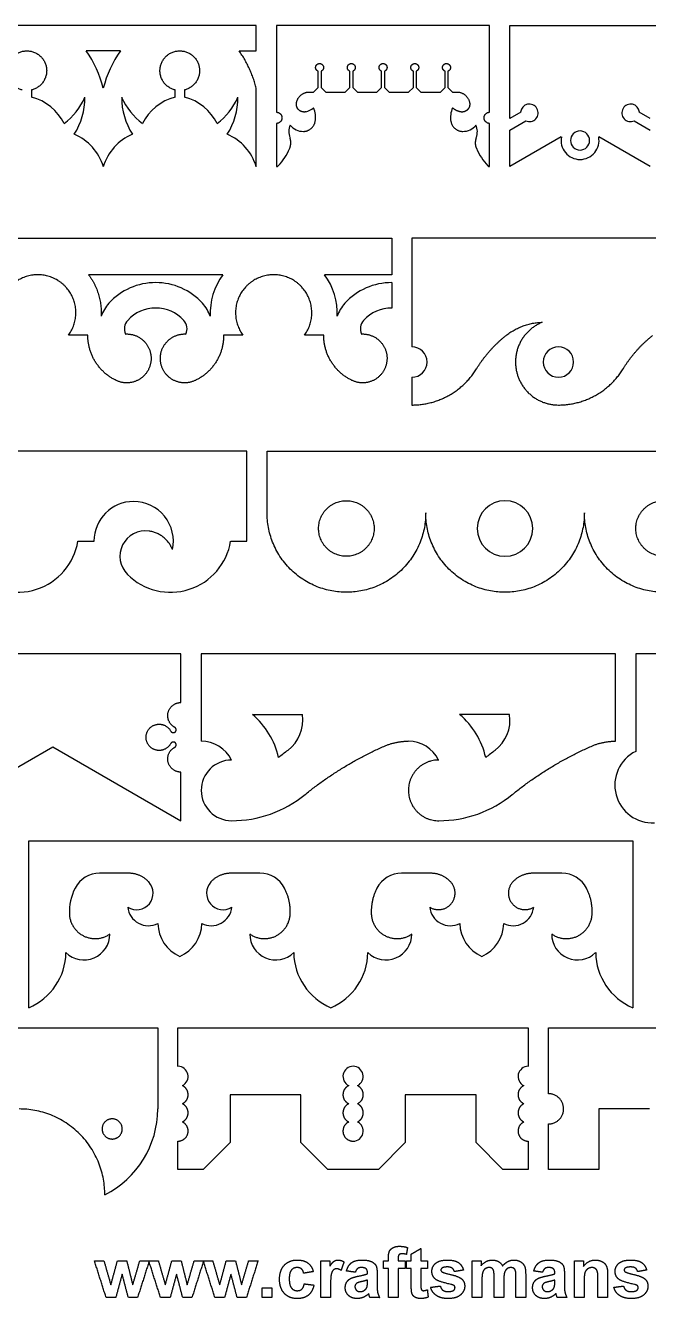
# Model space of a CAD drawing. Header units: millimetres. Extents: x -157 to 150, y -137 to 156.
# Drawn here: x -55.9 to 17.9, y -135.1 to 15.6 of the extents above; entities that cross this region are included whole.
import ezdxf

# ---------------------------------------------------------------- set-up
doc = ezdxf.new("R2010")
doc.units = ezdxf.units.MM
doc.header["$MEASUREMENT"] = 0
doc.layers.add('Layer 03', color=5, linetype='Continuous')

msp = doc.modelspace()

# ---------------------------------------------------------------- linework, layer by layer
at = {"layer": 'Layer 03'}
for p, q in [((-28.54, 15.63), (-64.77, 15.63)), ((-28.54, 12.62), (-28.54, 15.63)), ((-0.9, 15.63), (-26.15, 15.63)), ((-26.15, 15.63), (-26.15, 5.35)), ((-0.9, 5.35), (-0.9, 15.63)), ((1.5, 4.63), (1.5, 15.63)), ((1.5, 15.63), (51.35, 15.63)), ((-46.66, 12.62), (-48.69, 12.62)), ((-44.62, 12.62), (-46.66, 12.62)), ((-30.57, 12.62), (-28.54, 12.62)), ((-21.21, 8.3), (-21.21, 10.21)), ((-20.87, 10.21), (-20.87, 8.3)), ((-17.45, 8.3), (-17.45, 10.21)), ((-17.11, 10.21), (-17.11, 8.3)), ((-13.69, 8.3), (-13.69, 10.21)), ((-13.35, 10.21), (-13.35, 8.3)), ((-9.93, 8.3), (-9.93, 10.21)), ((-9.6, 10.21), (-9.6, 8.3)), ((-6.18, 8.3), (-6.18, 10.21)), ((-5.84, 10.21), (-5.84, 8.3)), ((-55.15, 7.99), (-55.15, 7.15)), ((-38.16, 7.15), (-38.16, 7.99)), ((-37.03, 7.99), (-37.03, 7.15)), ((-28.54, -1.09), (-28.54, 8.2)), ((-22.32, 7.74), (-21.77, 7.74)), ((-21.77, 7.74), (-21.21, 8.3)), ((-20.87, 8.3), (-20.31, 7.74)), ((-20.31, 7.74), (-18.01, 7.74)), ((-18.01, 7.74), (-17.45, 8.3)), ((-17.11, 8.3), (-16.55, 7.74)), ((-16.55, 7.74), (-14.25, 7.74)), ((-14.25, 7.74), (-13.69, 8.3)), ((-13.35, 8.3), (-12.79, 7.74)), ((-12.79, 7.74), (-10.49, 7.74)), ((-10.49, 7.74), (-9.93, 8.3)), ((-9.6, 8.3), (-9.04, 7.74)), ((-9.04, 7.74), (-6.73, 7.74)), ((-6.73, 7.74), (-6.18, 8.3)), ((-5.84, 8.3), (-5.28, 7.74)), ((-5.28, 7.74), (-4.64, 7.74)), ((2.78, 5.38), (1.5, 4.63)), ((18.12, 4.63), (16.83, 5.38)), ((-26.15, 4.03), (-26.15, -1.09)), ((-0.9, -1.09), (-0.9, 4.03)), ((1.5, 3.24), (3.38, 4.33)), ((1.5, -1.09), (1.5, 3.24)), ((16.23, 4.33), (18.12, 3.24)), ((7.59, 2.42), (1.5, -1.09)), ((18.12, -1.09), (12.02, 2.42)), ((-68.39, -9.57), (-40.45, -9.57)), ((-40.45, -9.57), (-12.5, -9.57)), ((-12.5, -9.57), (-12.5, -13.89)), ((41.96, -9.57), (-10.11, -9.57)), ((-10.11, -9.57), (-10.11, -22.44)), ((-40.45, -13.89), (-48.4, -13.89)), ((-32.49, -13.89), (-40.45, -13.89)), ((-12.5, -13.89), (-20.46, -13.89)), ((-12.5, -14.82), (-12.5, -17.83)), ((-48.49, -21.06), (-50.77, -21.06)), ((-30.12, -21.06), (-32.4, -21.06)), ((-20.55, -21.06), (-22.82, -21.06)), ((-10.11, -26.03), (-10.11, -29.32)), ((-29.66, -34.77), (-83.95, -34.77)), ((-29.66, -45.44), (-29.66, -34.77)), ((-27.26, -42.1), (-27.26, -34.77)), ((-27.26, -34.77), (29.11, -34.77)), ((-49.67, -45.44), (-47.75, -45.44)), ((-31.57, -45.44), (-29.66, -45.44)), ((-37.47, -58.79), (-98.12, -58.79)), ((-37.47, -64.55), (-37.47, -58.79)), ((14, -58.79), (-35.08, -58.79)), ((-35.08, -58.79), (-35.08, -69.13)), ((14, -69.13), (14, -58.79)), ((80.31, -58.79), (16.4, -58.79)), ((16.4, -58.79), (16.4, -70.33)), ((-28.99, -65.98), (-23.08, -65.98)), ((1.46, -65.98), (-4.45, -65.98)), ((-67.79, -78.55), (-52.63, -69.79)), ((-52.63, -69.79), (-37.47, -78.55)), ((-37.47, -78.55), (-37.47, -72.79)), ((-55.47, -100.69), (-55.47, -80.94)), ((-55.47, -80.94), (16.05, -80.94)), ((16.05, -80.94), (16.05, -100.69)), ((-43.61, -84.77), (-47.09, -84.77)), ((-28.1, -84.77), (-31.58, -84.77)), ((-7.85, -84.77), (-11.33, -84.77)), ((7.66, -84.77), (4.18, -84.77)), ((-120.54, -103.09), (-40.2, -103.09)), ((-40.2, -103.09), (-40.2, -112.68)), ((-37.81, -107.64), (-37.81, -103.09)), ((-37.81, -103.09), (3.67, -103.09)), ((3.67, -103.09), (3.67, -107.64)), ((6.07, -110.87), (6.07, -103.09)), ((6.07, -103.09), (53.95, -103.09)), ((-27.44, -110.99), (-31.63, -110.99)), ((-31.63, -110.99), (-31.63, -116.66)), ((-23.25, -110.99), (-27.44, -110.99)), ((-23.25, -116.66), (-23.25, -110.99)), ((-6.7, -110.99), (-10.89, -110.99)), ((-10.89, -110.99), (-10.89, -116.66)), ((-2.51, -110.99), (-6.7, -110.99)), ((-2.51, -116.66), (-2.51, -110.99)), ((18.04, -112.66), (12.05, -112.66)), ((12.05, -112.66), (12.05, -119.84)), ((6.07, -119.84), (6.07, -114.46)), ((-37.81, -119.84), (-37.81, -116.49)), ((-31.63, -116.66), (-34.82, -119.84)), ((-20.06, -119.84), (-23.25, -116.66)), ((-10.89, -116.66), (-14.08, -119.84)), ((0.68, -119.84), (-2.51, -116.66)), ((3.67, -116.49), (3.67, -119.84)), ((-34.82, -119.84), (-37.81, -119.84)), ((-17.07, -119.84), (-20.06, -119.84)), ((-14.08, -119.84), (-17.07, -119.84)), ((3.67, -119.84), (0.68, -119.84)), ((12.05, -119.84), (6.07, -119.84))]:
    msp.add_line(p, q, dxfattribs=at)
for centre, radius, start, end in [((-59.5, 4.98), 13.24, 14.0859, 35.2674), ((-33.81, 4.98), 13.24, 144.7326, 165.9141), ((-56.74, 1.26), 6.1, 26.6905, 74.9021), ((-56.19, 10.4), 8.05, 307.4204, 336.066), ((-56.88, 7.09), 8.05, 327.337, 0.2543), ((-36.43, 7.09), 8.05, 179.7457, 212.663), ((-37.13, 10.4), 8.05, 203.934, 232.5796), ((-36.57, 1.26), 6.1, 105.0979, 153.3095), ((-38.62, 1.26), 6.1, 26.6905, 74.9021), ((-38.07, 10.4), 8.05, 307.4204, 336.066), ((-38.76, 7.09), 8.05, 327.337, 0.2543), ((3.81, 5.28), 1.04, 245.4636, 174.5364), ((15.8, 5.28), 1.04, 5.4636, 294.5364), ((-23.17, 7.55), 2.2, 283.2304, 310.0061), ((-24.26, 4.74), 2.74, 349.7954, 24.0807), ((-2.79, 4.74), 2.74, 155.9193, 190.2046), ((-22.72, 3.05), 1.97, 156.4849, 201.0614), ((-22.96, 5.09), 2.01, 218.6587, 270.1304), ((-4.08, 5.09), 2.01, 269.8696, 321.3413), ((-4.32, 3.05), 1.97, 338.9386, 23.5151), ((9.81, 2.01), 1.13, 90, 270), ((9.81, 2.01), 1.13, 270, 90), ((-52.49, -2.86), 6.1, 16.8138, 66.8868), ((-40.82, -2.86), 6.1, 113.1132, 163.1862), ((-34.38, -2.86), 6.1, 16.8138, 66.8868), ((9.81, 2.01), 2.25, 169.325, 270), ((9.81, 2.01), 2.25, 270, 10.675), ((-30.87, 3.69), 6.81, 316.423, 337.473), ((3.83, 3.69), 6.81, 202.527, 223.577), ((-26.15, -0.8), 0.291, 270, 316.423), ((-0.9, -0.8), 0.291, 223.577, 270), ((-40.45, -22.32), 7.5, 90, 137.6595), ((-40.45, -22.32), 7.5, 42.3405, 90), ((-26.47, -18.4), 7.52, 143.1053, 183.1347), ((-26.47, -18.4), 7.52, 356.8653, 36.8947), ((-12.5, -22.32), 7.5, 90, 137.6595), ((-42.66, -20.31), 4.51, 137.6595, 160.6418), ((-40.45, -22.32), 4.49, 90, 137.6595), ((-40.45, -22.32), 4.49, 42.3405, 90), ((-38.24, -20.31), 4.51, 19.3582, 42.3405), ((-14.71, -20.31), 4.51, 137.6595, 160.6418), ((-12.5, -22.32), 4.49, 90, 137.6595), ((-42.66, -20.31), 1.5, 137.6595, 203.8385), ((-38.24, -20.31), 1.5, 336.1614, 42.3405), ((-14.71, -20.31), 1.5, 137.6595, 203.8385), ((-10.11, -24.23), 1.8, 270, 90), ((7.25, -24.23), 1.8, 90, 270), ((7.25, -24.23), 1.8, 270, 90), ((0.92, -43.94), 3.29, 90, 270), ((0.92, -43.94), 3.29, 270, 90), ((-43.06, -45.44), 4.7, 90, 180), ((-43.06, -45.44), 4.7, 347.7229, 90), ((-41.65, -47.24), 3.03, 82.2248, 224.9253), ((-56.78, -44.28), 7.21, 224.9258, 350.7446), ((-38.69, -44.28), 7.21, 224.9258, 350.7446), ((-35.08, -73.16), 9.42, 12.9149, 49.761), ((-27.49, -66.65), 4.46, 307.0088, 8.6427), ((-10.54, -73.16), 9.42, 12.9149, 49.761), ((-2.95, -66.65), 4.46, 307.0088, 8.6427), ((-35.08, -73.16), 4.03, 26.5519, 90), ((-10.54, -73.16), 4.03, 26.5519, 90), ((3.02, -107.12), 46.22, 127.0088, 128.7284), ((27.56, -107.12), 46.22, 127.0088, 128.7284), ((18.4, -74.33), 4.47, 116.5692, 272.8693), ((-31.47, -74.95), 3.59, 90, 270), ((-31.47, -64.74), 13.81, 270, 309.142), ((-6.93, -64.74), 13.81, 270, 309.142), ((-47.09, -88.05), 3.28, 90, 152.5118), ((-42.71, -87.12), 1.96, 237.9305, 42.6065), ((-32.47, -87.12), 1.96, 137.3935, 302.0695), ((-28.1, -88.05), 3.28, 27.4882, 90), ((-11.33, -88.05), 3.28, 90, 152.5118), ((7.66, -88.05), 3.28, 27.4882, 90), ((-44.68, -89.3), 5.99, 152.5118, 183.0642), ((-41.33, -88.55), 2.43, 185.3809, 297.7051), ((-33.86, -88.55), 2.43, 242.2949, 354.6191), ((-5.57, -88.55), 2.43, 185.3809, 297.7051), ((1.9, -88.55), 2.43, 242.2949, 354.6191), ((-35.89, -90.66), 4.3, 180.6339, 246.7462), ((-39.29, -90.66), 4.3, 293.2538, 359.3661), ((-0.13, -90.66), 4.3, 180.6339, 246.7462), ((-3.53, -90.66), 4.3, 293.2538, 359.3661), ((-48.94, -91.97), 3.06, 225.5732, 0.1443), ((-26.25, -91.97), 3.06, 179.8557, 314.4268), ((-13.18, -91.97), 3.06, 225.5732, 0.1443), ((9.51, -91.97), 3.06, 179.8557, 314.4268), ((-58.26, -94.07), 7.18, 292.8585, 359.3084), ((-16.92, -94.07), 7.18, 180.6916, 247.1415), ((-22.5, -94.07), 7.18, 292.8585, 359.3084), ((18.84, -94.07), 7.18, 180.6916, 247.1415), ((-37.81, -108.83), 1.2, 295.8419, 90), ((-17.07, -108.83), 1.2, 90, 244.1581), ((-17.07, -108.83), 1.2, 295.8419, 90), ((3.67, -108.83), 1.2, 90, 244.1581), ((-51.57, -112.68), 11.36, 296.6748, 0), ((-17.07, -115.3), 1.2, 270, 64.1581)]:
    msp.add_arc(centre, radius, start, end, dxfattribs=at)
for points, weights, knots in [([(-56.28, 7.99), (-58.3, 8.49), (-58.04, 10.56), (-57.79, 12.62), (-55.71, 12.62), (-53.63, 12.62), (-53.38, 10.56), (-53.13, 8.49), (-55.15, 7.99)], [1, 0.74862759164, 1, 0.74862759164, 1, 0.74862759164, 1, 0.748627651572, 0.999999880136], [755.914583, 755.914583, 755.914583, 757.726599, 757.726599, 759.538616, 759.538616, 761.350633, 761.350633, 763.16265, 763.16265, 763.16265]), ([(-38.16, 7.99), (-40.18, 8.49), (-39.93, 10.56), (-39.68, 12.62), (-37.6, 12.62), (-35.52, 12.62), (-35.27, 10.56), (-35.02, 8.49), (-37.03, 7.99)], [1, 0.74862759164, 1, 0.74862759164, 1, 0.74862759164, 1, 0.748627711504, 0.999999760273], [784.402506, 784.402506, 784.402506, 786.214523, 786.214523, 788.02654, 788.02654, 789.838557, 789.838557, 791.650573, 791.650573, 791.650573]), ([(-21.21, 10.21), (-21.57, 10.35), (-21.5, 10.73), (-21.43, 11.12), (-21.04, 11.12), (-20.65, 11.12), (-20.58, 10.73), (-20.5, 10.35), (-20.87, 10.21)], [0.999999889908, 0.769121368407, 1, 0.769121313361, 1, 0.769121313361, 1, 0.769121368407, 0.999999889908], [608.669403, 608.669403, 608.669403, 609.016068, 609.016068, 609.362734, 609.362734, 609.709399, 609.709399, 610.056065, 610.056065, 610.056065]), ([(-17.45, 10.21), (-17.81, 10.35), (-17.74, 10.73), (-17.67, 11.12), (-17.28, 11.12), (-16.89, 11.12), (-16.82, 10.73), (-16.75, 10.35), (-17.11, 10.21)], [1, 0.769121313361, 1, 0.769121313361, 1, 0.769121313361, 1, 0.769121368407, 0.999999889908], [614.160651, 614.160651, 614.160651, 614.507316, 614.507316, 614.853982, 614.853982, 615.200647, 615.200647, 615.547313, 615.547313, 615.547313]), ([(-13.69, 10.21), (-14.06, 10.35), (-13.98, 10.73), (-13.91, 11.12), (-13.52, 11.12), (-13.13, 11.12), (-13.06, 10.73), (-12.99, 10.35), (-13.35, 10.21)], [0.999999889908, 0.769121368407, 1, 0.769121313361, 1, 0.769121313361, 1, 0.769121423453, 0.999999779817], [619.651898, 619.651898, 619.651898, 619.998564, 619.998564, 620.34523, 620.34523, 620.691895, 620.691895, 621.038561, 621.038561, 621.038561]), ([(-9.93, 10.21), (-10.3, 10.35), (-10.23, 10.73), (-10.15, 11.12), (-9.76, 11.12), (-9.37, 11.12), (-9.3, 10.73), (-9.23, 10.35), (-9.6, 10.21)], [1, 0.769121313361, 1, 0.769121313361, 1, 0.769121313361, 1, 0.769121368407, 0.999999889908], [625.143146, 625.143146, 625.143146, 625.489812, 625.489812, 625.836477, 625.836477, 626.183143, 626.183143, 626.529809, 626.529809, 626.529809]), ([(-6.18, 10.21), (-6.54, 10.35), (-6.47, 10.73), (-6.4, 11.12), (-6.01, 11.12), (-5.62, 11.12), (-5.54, 10.73), (-5.47, 10.35), (-5.84, 10.21)], [0.999999889908, 0.769121368407, 1, 0.769121313361, 1, 0.769121313361, 1, 0.769121368407, 0.999999889908], [630.634394, 630.634394, 630.634394, 630.98106, 630.98106, 631.327725, 631.327725, 631.674391, 631.674391, 632.021056, 632.021056, 632.021056]), ([(-22.67, 5.4), (-23.13, 5.29), (-23.49, 5.62), (-23.85, 5.94), (-23.78, 6.42)], [0.999999944961, 0.884574459585, 1, 0.884574459585, 0.999999944961], [604.8529837, 604.8529837, 604.8529837, 605.3251712, 605.3251712, 605.7973588, 605.7973588, 605.7973588]), ([(-3.26, 6.42), (-3.2, 5.94), (-3.55, 5.62), (-3.91, 5.29), (-4.38, 5.4)], [0.999999834883, 0.884574514624, 1, 0.884574432066, 1], [634.8932427, 634.8932427, 634.8932427, 635.3654301, 635.3654301, 635.8376178, 635.8376178, 635.8376178]), ([(-26.15, 5.35), (-25.49, 5.35), (-25.49, 4.69), (-25.49, 4.03), (-26.15, 4.03)], [0.999999860338, 0.707106851018, 1, 0.707106920849, 0.999999720675], [594.627827, 594.627827, 594.627827, 595.177606, 595.177606, 595.727384, 595.727384, 595.727384]), ([(-0.9, 4.03), (-1.56, 4.03), (-1.56, 4.69), (-1.56, 5.35), (-0.9, 5.35)], [0.999999860338, 0.707106851018, 1, 0.707106851018, 0.999999860338], [569.149755, 569.149755, 569.149755, 569.699534, 569.699534, 570.249312, 570.249312, 570.249312]), ([(-54.42, -13.89), (-57.19, -13.89), (-58.44, -16.35), (-59.7, -18.82), (-58.07, -21.06)], [0.999999929661, 0.852488468495, 1, 0.852488468495, 0.999999929661], [964.379664, 964.379664, 964.379664, 967.023807, 967.023807, 969.667951, 969.667951, 969.667951]), ([(-50.77, -21.06), (-49.14, -18.82), (-50.39, -16.35), (-51.65, -13.89), (-54.42, -13.89)], [0.999999929661, 0.852488468495, 1, 0.852488468495, 0.999999929661], [959.091377, 959.091377, 959.091377, 961.73552, 961.73552, 964.379664, 964.379664, 964.379664]), ([(-26.47, -13.89), (-29.24, -13.89), (-30.5, -16.35), (-31.76, -18.82), (-30.12, -21.06)], [0.999999929661, 0.852488468495, 1, 0.852488468495, 0.999999929661], [1055.465144, 1055.465144, 1055.465144, 1058.109287, 1058.109287, 1060.753431, 1060.753431, 1060.753431]), ([(-22.82, -21.06), (-21.19, -18.82), (-22.45, -16.35), (-23.71, -13.89), (-26.47, -13.89)], [0.999999929661, 0.852488468495, 1, 0.852488468495, 0.999999929661], [1050.176857, 1050.176857, 1050.176857, 1052.821, 1052.821, 1055.465144, 1055.465144, 1055.465144]), ([(5.34, -19.52), (1.45, -21.09), (2.26, -25.21), (3.06, -29.32), (7.25, -29.32)], [0.999999782337, 0.771763596582, 1, 0.77176348775, 1], [1414.419063, 1414.419063, 1414.419063, 1420.277148, 1420.277148, 1426.135236, 1426.135236, 1426.135236]), ([(-44.03, -20.91), (-42.61, -20.84), (-41.69, -21.92), (-40.77, -22.99), (-41.05, -24.38), (-41.33, -25.77), (-42.6, -26.4), (-43.88, -27.02), (-45.15, -26.4)], [0.999999951395, 0.898067679078, 1, 0.898067654775, 1, 0.898067654775, 1, 0.898067679078, 0.999999951395], [1076.928129, 1076.928129, 1076.928129, 1078.331043, 1078.331043, 1079.733959, 1079.733959, 1081.136874, 1081.136874, 1082.539789, 1082.539789, 1082.539789]), ([(-35.74, -26.4), (-37.02, -27.02), (-38.29, -26.4), (-39.56, -25.77), (-39.84, -24.38), (-40.13, -22.99), (-39.2, -21.92), (-38.28, -20.84), (-36.87, -20.91)], [0.999999951395, 0.898067679078, 1, 0.898067654775, 1, 0.898067654775, 1, 0.898067679078, 0.999999951395], [1065.499517, 1065.499517, 1065.499517, 1066.902432, 1066.902432, 1068.305347, 1068.305347, 1069.708262, 1069.708262, 1071.111177, 1071.111177, 1071.111177]), ([(-16.08, -20.91), (-14.67, -20.84), (-13.74, -21.92), (-12.82, -22.99), (-13.11, -24.38), (-13.39, -25.77), (-14.66, -26.4), (-15.93, -27.02), (-17.21, -26.4)], [0.999999951395, 0.898067679078, 1, 0.898067654775, 1, 0.898067654775, 1, 0.898067679078, 0.999999951395], [1039.81911, 1039.81911, 1039.81911, 1041.222025, 1041.222025, 1042.62494, 1042.62494, 1044.027856, 1044.027856, 1045.43077, 1045.43077, 1045.43077]), ([(-17.87, -47.23), (-21.16, -47.23), (-21.16, -43.94), (-21.16, -40.65), (-17.87, -40.65)], [0.999999860338, 0.707106851018, 1, 0.707106851018, 0.999999860338], [35.735616, 35.735616, 35.735616, 38.48451, 38.48451, 41.233404, 41.233404, 41.233404]), ([(-17.87, -40.65), (-14.58, -40.65), (-14.58, -43.94), (-14.58, -47.23), (-17.87, -47.23)], [1, 0.707106781187, 1, 0.707106851018, 0.999999860338], [30.237829, 30.237829, 30.237829, 32.986723, 32.986723, 35.735616, 35.735616, 35.735616]), ([(19.71, -47.23), (16.42, -47.23), (16.42, -43.94), (16.42, -40.65), (19.71, -40.65)], [0.999999860338, 0.707106851018, 1, 0.70710699068, 0.999999581013], [35.735616, 35.735616, 35.735616, 38.484511, 38.484511, 41.233404, 41.233404, 41.233404]), ([(-38.2, -67.48), (-39.27, -66.9), (-38.98, -65.73), (-38.69, -64.55), (-37.47, -64.55)], [0.999999899006, 0.788200500247, 1, 0.78820044975, 1], [1213.492882, 1213.492882, 1213.492882, 1215.216465, 1215.216465, 1216.94005, 1216.94005, 1216.94005]), ([(-38.66, -69.4), (-39.24, -70.47), (-40.41, -70.18), (-41.59, -69.88), (-41.59, -68.67), (-41.59, -67.45), (-40.41, -67.16), (-39.24, -66.87), (-38.66, -67.94)], [0.999999899006, 0.788200516231, 1, 0.788200465734, 1, 0.788200465734, 1, 0.788200617225, 0.999999697019], [1205.5356, 1205.5356, 1205.5356, 1207.259184, 1207.259184, 1208.982768, 1208.982768, 1210.706352, 1210.706352, 1212.429935, 1212.429935, 1212.429935]), ([(-38.66, -67.94), (-38.58, -68.09), (-38.41, -68.11), (-38.24, -68.14), (-38.12, -68.02), (-38, -67.9), (-38.03, -67.73), (-38.05, -67.56), (-38.2, -67.48)], [0.999999949035, 0.89311765793, 1, 0.893117632447, 1, 0.893117632447, 1, 0.893117669564, 0.999999925766], [1212.429935, 1212.429935, 1212.429935, 1212.695672, 1212.695672, 1212.961409, 1212.961409, 1213.227145, 1213.227145, 1213.492882, 1213.492882, 1213.492882]), ([(-38.2, -69.86), (-38.05, -69.78), (-38.03, -69.61), (-38, -69.44), (-38.12, -69.32), (-38.24, -69.2), (-38.41, -69.23), (-38.58, -69.25), (-38.66, -69.4)], [0.999999949035, 0.893117685169, 1, 0.893117659686, 1, 0.893117659686, 1, 0.893117685169, 0.999999949035], [1204.472654, 1204.472654, 1204.472654, 1204.73839, 1204.73839, 1205.004127, 1205.004127, 1205.269863, 1205.269863, 1205.5356, 1205.5356, 1205.5356]), ([(-37.47, -72.79), (-38.69, -72.79), (-38.98, -71.61), (-39.27, -70.43), (-38.2, -69.86)], [1, 0.788200463779, 1, 0.788200514276, 0.999999899006], [1201.025486, 1201.025486, 1201.025486, 1202.74907, 1202.74907, 1204.472654, 1204.472654, 1204.472654]), ([(-6.93, -71.36), (-10.52, -71.36), (-10.52, -74.95), (-10.52, -78.55), (-6.93, -78.55)], [0.999999860338, 0.707106851018, 1, 0.707106781187, 1], [836.502877, 836.502877, 836.502877, 841.215266, 841.215266, 845.927655, 845.927655, 845.927655]), ([(-7.99, -88.78), (-6.54, -89.69), (-5.45, -88.37), (-4.35, -87.06), (-5.51, -85.8)], [1, 0.752771135353, 1, 0.752771194297, 0.999999882112], [1985.046293, 1985.046293, 1985.046293, 1987.398827, 1987.398827, 1989.751362, 1989.751362, 1989.751362]), ([(1.84, -85.8), (0.68, -87.06), (1.78, -88.37), (2.87, -89.69), (4.33, -88.78)], [0.999999882112, 0.752771194297, 1, 0.752771135353, 1], [1964.070295, 1964.070295, 1964.070295, 1966.422829, 1966.422829, 1968.775364, 1968.775364, 1968.775364]), ([(-50.67, -89.62), (-50.57, -91.42), (-48.96, -92.2), (-47.35, -92.99), (-45.87, -91.96)], [0.999999934194, 0.861993844796, 1, 0.861993811892, 1], [1823.774998, 1823.774998, 1823.774998, 1826.486514, 1826.486514, 1829.198031, 1829.198031, 1829.198031]), ([(-29.31, -91.96), (-27.84, -92.99), (-26.23, -92.2), (-24.62, -91.42), (-24.52, -89.62)], [1, 0.861993811892, 1, 0.861993844796, 0.999999934194], [2031.877971, 2031.877971, 2031.877971, 2034.589488, 2034.589488, 2037.301004, 2037.301004, 2037.301004]), ([(-14.91, -89.62), (-14.81, -91.42), (-13.2, -92.2), (-11.59, -92.99), (-10.11, -91.96)], [0.999999934194, 0.861993844796, 1, 0.861993811892, 1], [2000.513495, 2000.513495, 2000.513495, 2003.225011, 2003.225011, 2005.936528, 2005.936528, 2005.936528]), ([(6.45, -91.96), (7.92, -92.99), (9.53, -92.2), (11.14, -91.42), (11.24, -89.62)], [0.999999934194, 0.861993844796, 1, 0.861993844796, 0.999999934194], [1947.885129, 1947.885129, 1947.885129, 1950.596645, 1950.596645, 1953.308162, 1953.308162, 1953.308162]), ([(-37.29, -112.06), (-36.61, -111.74), (-36.61, -110.99), (-36.61, -110.24), (-37.29, -109.91)], [1, 0.847316320613, 1, 0.847316393418, 0.99999985439], [821.707903, 821.707903, 821.707903, 822.827672, 822.827672, 823.947442, 823.947442, 823.947442]), ([(-17.59, -109.91), (-18.27, -110.24), (-18.27, -110.99), (-18.27, -111.74), (-17.59, -112.06)], [0.999999635974, 0.847316502626, 1, 0.847316320613, 1], [135.585681, 135.585681, 135.585681, 136.70545, 136.70545, 137.825221, 137.825221, 137.825221]), ([(-16.55, -112.06), (-15.87, -111.74), (-15.87, -110.99), (-15.87, -110.24), (-16.55, -109.91)], [1, 0.847316320613, 1, 0.847316357016, 0.999999927195], [127.965011, 127.965011, 127.965011, 129.08478, 129.08478, 130.20455, 130.20455, 130.20455]), ([(3.15, -109.91), (2.47, -110.24), (2.47, -110.99), (2.47, -111.74), (3.15, -112.06)], [0.999999927195, 0.847316357016, 1, 0.847316320613, 1], [871.582079, 871.582079, 871.582079, 872.701849, 872.701849, 873.821618, 873.821618, 873.821618]), ([(6.07, -114.46), (7.86, -114.46), (7.86, -112.66), (7.86, -110.87), (6.07, -110.87)], [0.999999860338, 0.707106851018, 1, 0.707106851018, 0.999999860338], [1018.185835, 1018.185835, 1018.185835, 1020.542029, 1020.542029, 1022.898224, 1022.898224, 1022.898224]), ([(-37.29, -114.22), (-36.61, -113.89), (-36.61, -113.14), (-36.61, -112.39), (-37.29, -112.06)], [1, 0.847316320613, 1, 0.847316357016, 0.999999927195], [819.468364, 819.468364, 819.468364, 820.588133, 820.588133, 821.707903, 821.707903, 821.707903]), ([(-17.59, -112.06), (-18.27, -112.39), (-18.27, -113.14), (-18.27, -113.89), (-17.59, -114.22)], [0.999999927195, 0.847316357016, 1, 0.847316320613, 1], [137.825221, 137.825221, 137.825221, 138.94499, 138.94499, 140.06476, 140.06476, 140.06476]), ([(-16.55, -114.22), (-15.87, -113.89), (-15.87, -113.14), (-15.87, -112.39), (-16.55, -112.06)], [1, 0.847316320613, 1, 0.847316393418, 0.99999985439], [125.725472, 125.725472, 125.725472, 126.845242, 126.845242, 127.965011, 127.965011, 127.965011]), ([(3.15, -112.06), (2.47, -112.39), (2.47, -113.14), (2.47, -113.89), (3.15, -114.22)], [0.999999927195, 0.847316357016, 1, 0.847316320613, 1], [873.821618, 873.821618, 873.821618, 874.941388, 874.941388, 876.061157, 876.061157, 876.061157]), ([(-46.8, -115.04), (-46.8, -113.85), (-45.6, -113.85), (-44.41, -113.85), (-44.41, -115.04), (-44.41, -116.24), (-45.6, -116.24), (-46.8, -116.24), (-46.8, -115.04)], [1, 0.707106781187, 1, 0.707106781187, 1, 0.707106781187, 1, 0.707106781187, 1], [0, 0, 0, 1.570796, 1.570796, 3.141593, 3.141593, 4.712389, 4.712389, 6.283185, 6.283185, 6.283185]), ([(-37.81, -116.49), (-36.86, -116.49), (-36.64, -115.56), (-36.43, -114.63), (-37.29, -114.22)], [0.999999896135, 0.782178675314, 1, 0.782178623381, 1], [816.777798, 816.777798, 816.777798, 818.123081, 818.123081, 819.468364, 819.468364, 819.468364]), ([(-17.59, -114.22), (-18.45, -114.63), (-18.24, -115.56), (-18.02, -116.49), (-17.07, -116.49)], [1, 0.782178623381, 1, 0.782178675314, 0.999999896135], [140.06476, 140.06476, 140.06476, 141.410043, 141.410043, 142.755325, 142.755325, 142.755325]), ([(3.15, -114.22), (2.29, -114.63), (2.5, -115.56), (2.72, -116.49), (3.67, -116.49)], [0.999999792269, 0.782178727247, 1, 0.782178675314, 0.999999896135], [876.061157, 876.061157, 876.061157, 877.40644, 877.40644, 878.751723, 878.751723, 878.751723])]:
    msp.add_rational_spline(points, weights, degree=2, knots=knots, dxfattribs=at)
for points, weights in [([(-28.54, 8.2), (-29.14, 10.6), (-30.57, 12.62)], [0.999999991877, 0.982965087311, 1]), ([(-23.78, 6.42), (-23.63, 7.48), (-22.58, 7.71)], [0.999999827923, 0.819563962833, 1]), ([(-22.58, 7.71), (-22.45, 7.74), (-22.32, 7.74)], [1, 0.994421587229, 0.99999999734]), ([(-4.64, 7.74), (-3.43, 7.62), (-3.26, 6.42)], [1, 0.784709046652, 0.999999794683]), ([(-4.38, 5.4), (-4.89, 5.52), (-5.29, 5.86)], [1, 0.972824873914, 0.999999987042]), ([(-22.96, 3.08), (-21.77, 3.09), (-21.56, 4.26)], [0.999999778672, 0.767920395345, 1]), ([(-5.48, 4.26), (-5.27, 3.09), (-4.09, 3.08)], [1, 0.767920395345, 0.999999778672]), ([(-24.58, 1.08), (-24.32, 1.71), (-24.56, 2.34)], [1, 0.928523109162, 0.999999965917]), ([(-2.48, 2.34), (-2.73, 1.71), (-2.47, 1.08)], [0.999999965917, 0.928523109162, 1]), ([(-48.4, -13.89), (-46.76, -16.08), (-46.91, -18.81)], [0.999999971201, 0.939604971077, 0.999999942403]), ([(1.04, -21.09), (2.93, -19.59), (5.34, -19.52)], [1, 0.948822750877, 1]), ([(-45.15, -26.4), (-48.49, -24.78), (-48.49, -21.06)], [0.999999854838, 0.847786592711, 0.999999854838]), ([(-32.4, -21.06), (-32.4, -24.78), (-35.74, -26.4)], [0.999999927419, 0.84778652013, 0.999999927419]), ([(-17.21, -26.4), (-20.55, -24.78), (-20.55, -21.06)], [0.999999927419, 0.84778652013, 0.999999927419]), ([(-2.46, -25.05), (-1.06, -22.76), (1.04, -21.09)], [0.999999992847, 0.984999267423, 1]), ([(14.9, -25.05), (16.3, -22.76), (18.4, -21.09)], [0.999999992847, 0.984999267423, 1]), ([(-10.11, -29.32), (-5.09, -29.32), (-2.46, -25.05)], [1, 0.87287725574, 0.999999939383]), ([(7.25, -29.32), (12.27, -29.32), (14.9, -25.05)], [1, 0.87287725574, 0.999999939383]), ([(-17.87, -51.49), (-27.26, -51.49), (-27.26, -42.1)], [0.999999860338, 0.707106851018, 1]), ([(-8.47, -42.1), (-8.47, -51.49), (-17.87, -51.49)], [1, 0.707106929573, 1]), ([(0.92, -51.49), (-8.47, -51.49), (-8.47, -42.1)], [1, 0.707106851018, 0.999999860338]), ([(10.32, -42.1), (10.32, -51.49), (0.92, -51.49)], [0.999999720675, 0.707106920849, 1]), ([(19.71, -51.49), (10.32, -51.49), (10.32, -42.1)], [1, 0.707106929573, 1]), ([(-38.47, -46.44), (-39.2, -44.52), (-41.24, -44.24)], [0.99999980071, 0.860685810357, 1]), ([(-13.43, -69.74), (-12.05, -69.13), (-10.54, -69.13)], [1, 0.978582326006, 1]), ([(11.11, -69.74), (12.49, -69.13), (14, -69.13)], [1, 0.978582331112, 0.999999989787]), ([(-22.76, -75.45), (-18.48, -71.97), (-13.43, -69.74)], [1, 0.991003400672, 1]), ([(1.78, -75.45), (6.06, -71.97), (11.11, -69.74)], [1, 0.991003400672, 1]), ([(-41.27, -85.8), (-42.21, -84.77), (-43.61, -84.77)], [0.999999959796, 0.915685241464, 1]), ([(-31.58, -84.77), (-32.97, -84.77), (-33.92, -85.8)], [1, 0.915685221362, 1]), ([(-5.51, -85.8), (-6.45, -84.77), (-7.85, -84.77)], [0.999999959796, 0.915685241464, 1]), ([(4.18, -84.77), (2.79, -84.77), (1.84, -85.8)], [1, 0.915685241464, 0.999999959796]), ([(-24.52, -89.62), (-24.43, -87.99), (-25.19, -86.54)], [0.999999983152, 0.964666746895, 1]), ([(-14.24, -86.54), (-15, -87.99), (-14.91, -89.62)], [1, 0.964666746895, 0.999999983152]), ([(11.24, -89.62), (11.33, -87.99), (10.57, -86.54)], [0.999999983152, 0.964666746895, 1]), ([(-46.47, -122.84), (-46.47, -112.68), (-56.62, -112.68)], [1, 0.707106851018, 0.999999860338])]:
    msp.add_rational_spline(points, weights, degree=2, dxfattribs=at)
for points in [[(-12.89, -130.36), (-12.89, -129.82), (-12.77, -129.55)], [(-12.77, -129.55), (-12.66, -129.28), (-12.35, -129.11)], [(-12.35, -129.11), (-12.04, -128.94), (-11.57, -128.94)], [(-11.57, -128.94), (-11.09, -128.94), (-10.63, -129.09)], [(-10.63, -129.09), (-10.69, -129.49), (-10.76, -129.9)], [(-10.18, -129.87), (-9.61, -129.54), (-9.04, -129.2)], [(-9.04, -129.2), (-9.04, -129.94), (-9.04, -130.68)], [(-46.32, -135.02), (-47.01, -132.85), (-47.7, -130.68)], [(-47.7, -130.68), (-47.14, -130.68), (-46.58, -130.68)], [(-46.58, -130.68), (-46.17, -132.1), (-45.76, -133.52)], [(-45.76, -133.52), (-45.37, -132.1), (-44.99, -130.68)], [(-44.99, -130.68), (-44.43, -130.68), (-43.88, -130.68)], [(-43.88, -130.68), (-43.52, -132.1), (-43.17, -133.52)], [(-43.17, -133.52), (-42.75, -132.1), (-42.34, -130.68)], [(-41.22, -130.68), (-41.91, -132.85), (-42.6, -135.02)], [(-42.34, -130.68), (-41.78, -130.68), (-41.22, -130.68)], [(-39.87, -135.02), (-40.57, -132.85), (-41.26, -130.68)], [(-41.26, -130.68), (-40.7, -130.68), (-40.13, -130.68)], [(-40.13, -130.68), (-39.72, -132.1), (-39.31, -133.52)], [(-39.31, -133.52), (-38.93, -132.1), (-38.54, -130.68)], [(-38.54, -130.68), (-37.99, -130.68), (-37.43, -130.68)], [(-37.43, -130.68), (-37.08, -132.1), (-36.72, -133.52)], [(-36.72, -133.52), (-36.31, -132.1), (-35.9, -130.68)], [(-34.78, -130.68), (-35.47, -132.85), (-36.16, -135.02)], [(-35.9, -130.68), (-35.34, -130.68), (-34.78, -130.68)], [(-33.43, -135.02), (-34.12, -132.85), (-34.81, -130.68)], [(-34.81, -130.68), (-34.25, -130.68), (-33.69, -130.68)], [(-33.69, -130.68), (-33.28, -132.1), (-32.87, -133.52)], [(-32.87, -133.52), (-32.48, -132.1), (-32.1, -130.68)], [(-32.1, -130.68), (-31.54, -130.68), (-30.99, -130.68)], [(-30.99, -130.68), (-30.63, -132.1), (-30.28, -133.52)], [(-30.28, -133.52), (-29.87, -132.1), (-29.45, -130.68)], [(-28.33, -130.68), (-29.02, -132.85), (-29.71, -135.02)], [(-29.45, -130.68), (-28.89, -130.68), (-28.33, -130.68)], [(-25.21, -131.17), (-24.65, -130.57), (-23.69, -130.57)], [(-23.69, -130.57), (-22.91, -130.57), (-22.44, -130.91)], [(-22.44, -130.91), (-21.98, -131.25), (-21.78, -131.94)], [(-20.89, -135.02), (-20.89, -132.85), (-20.89, -130.68)], [(-20.89, -130.68), (-20.35, -130.68), (-19.81, -130.68)], [(-19.81, -130.68), (-19.81, -130.99), (-19.81, -131.3)], [(-19.81, -131.3), (-19.55, -130.86), (-19.34, -130.72)], [(-19.34, -130.72), (-19.13, -130.57), (-18.87, -130.57)], [(-18.87, -130.57), (-18.49, -130.57), (-18.15, -130.79)], [(-18.15, -130.79), (-18.32, -131.29), (-18.5, -131.8)], [(-17.85, -131.87), (-17.68, -131.21), (-17.26, -130.89)], [(-17.26, -130.89), (-16.84, -130.57), (-16.01, -130.57)], [(-16.01, -130.57), (-15.26, -130.57), (-14.89, -130.76)], [(-14.89, -130.76), (-14.52, -130.94), (-14.37, -131.22)], [(-13.48, -130.68), (-13.18, -130.68), (-12.89, -130.68)], [(-13.48, -131.57), (-13.48, -131.13), (-13.48, -130.68)], [(-12.89, -130.68), (-12.89, -130.52), (-12.89, -130.36)], [(-11.63, -129.95), (-11.74, -130.06), (-11.74, -130.38)], [(-11.74, -130.38), (-11.74, -130.53), (-11.74, -130.68)], [(-11.74, -130.68), (-11.33, -130.68), (-10.92, -130.68)], [(-11.28, -129.83), (-11.53, -129.83), (-11.63, -129.95)], [(-10.76, -129.9), (-11.03, -129.83), (-11.28, -129.83)], [(-10.92, -130.68), (-10.92, -131.13), (-10.92, -131.57)], [(-10.74, -131.57), (-10.74, -131.13), (-10.74, -130.68)], [(-10.74, -130.68), (-10.46, -130.68), (-10.18, -130.68)], [(-10.18, -130.68), (-10.18, -130.28), (-10.18, -129.87)], [(-9.04, -130.68), (-8.65, -130.68), (-8.26, -130.68)], [(-8.26, -130.68), (-8.26, -131.13), (-8.26, -131.57)], [(-7.74, -131.91), (-7.74, -131.35), (-7.3, -130.96)], [(-7.3, -130.96), (-6.85, -130.57), (-5.92, -130.57)], [(-5.92, -130.57), (-5.03, -130.57), (-4.59, -130.87)], [(-4.59, -130.87), (-4.16, -131.17), (-4, -131.76)], [(-2.96, -130.68), (-2.44, -130.68), (-1.92, -130.68)], [(-2.96, -135.02), (-2.96, -132.85), (-2.96, -130.68)], [(-1.92, -131.27), (-1.36, -130.57), (-0.58, -130.57)], [(-1.92, -130.68), (-1.92, -130.98), (-1.92, -131.27)], [(-0.58, -130.57), (-0.16, -130.57), (0.14, -130.75)], [(0.14, -130.75), (0.45, -130.92), (0.64, -131.27)], [(0.64, -131.27), (0.93, -130.92), (1.26, -130.75)], [(1.26, -130.75), (1.59, -130.57), (1.96, -130.57)], [(1.96, -130.57), (2.43, -130.57), (2.76, -130.77)], [(2.76, -130.77), (3.09, -130.96), (3.25, -131.34)], [(4.33, -131.87), (4.51, -131.21), (4.93, -130.89)], [(4.93, -130.89), (5.35, -130.57), (6.18, -130.57)], [(6.18, -130.57), (6.93, -130.57), (7.3, -130.76)], [(7.3, -130.76), (7.66, -130.94), (7.81, -131.22)], [(9.15, -135.02), (9.15, -132.85), (9.15, -130.68)], [(9.15, -130.68), (9.69, -130.68), (10.22, -130.68)], [(10.22, -131.32), (10.78, -130.57), (11.64, -130.57)], [(10.22, -130.68), (10.22, -131), (10.22, -131.32)], [(11.64, -130.57), (12.01, -130.57), (12.32, -130.71)], [(12.32, -130.71), (12.63, -130.85), (12.79, -131.06)], [(12.79, -131.06), (12.95, -131.27), (13.01, -131.54)], [(13.96, -131.91), (13.96, -131.35), (14.41, -130.96)], [(14.41, -130.96), (14.85, -130.57), (15.79, -130.57)], [(15.79, -130.57), (16.68, -130.57), (17.11, -130.87)], [(17.11, -130.87), (17.54, -131.17), (17.7, -131.76)], [(-44.42, -132.23), (-44.8, -133.62), (-45.18, -135.02)], [(-43.69, -135.02), (-44.06, -133.62), (-44.42, -132.23)], [(-37.98, -132.23), (-38.36, -133.62), (-38.74, -135.02)], [(-37.25, -135.02), (-37.61, -133.62), (-37.98, -132.23)], [(-31.54, -132.23), (-31.91, -133.62), (-32.29, -135.02)], [(-30.8, -135.02), (-31.17, -133.62), (-31.54, -132.23)], [(-25.78, -132.86), (-25.78, -131.78), (-25.21, -131.17)], [(-24.38, -131.76), (-24.63, -132.06), (-24.63, -132.77)], [(-23.7, -131.46), (-24.12, -131.46), (-24.38, -131.76)], [(-23.18, -131.63), (-23.38, -131.46), (-23.7, -131.46)], [(-22.92, -132.13), (-22.98, -131.8), (-23.18, -131.63)], [(-21.78, -131.94), (-22.35, -132.04), (-22.92, -132.13)], [(-19.65, -132.22), (-19.74, -132.57), (-19.74, -133.68)], [(-19.4, -131.74), (-19.56, -131.88), (-19.65, -132.22)], [(-19.01, -131.61), (-19.24, -131.61), (-19.4, -131.74)], [(-18.5, -131.8), (-18.77, -131.61), (-19.01, -131.61)], [(-16.81, -132.02), (-17.33, -131.94), (-17.85, -131.87)], [(-17.35, -132.75), (-17.04, -132.6), (-16.46, -132.48)], [(-16.55, -131.59), (-16.71, -131.71), (-16.81, -132.02)], [(-16.1, -131.46), (-16.39, -131.46), (-16.55, -131.59)], [(-16.46, -132.48), (-15.67, -132.33), (-15.37, -132.2)], [(-15.52, -131.61), (-15.68, -131.46), (-16.1, -131.46)], [(-15.37, -132.09), (-15.37, -131.75), (-15.52, -131.61)], [(-15.37, -132.2), (-15.37, -132.14), (-15.37, -132.09)], [(-14.37, -131.22), (-14.22, -131.5), (-14.22, -132.25)], [(-14.22, -132.25), (-14.22, -132.92), (-14.22, -133.59)], [(-12.89, -131.57), (-13.18, -131.57), (-13.48, -131.57)], [(-12.89, -135.02), (-12.89, -133.3), (-12.89, -131.57)], [(-10.92, -131.57), (-11.33, -131.57), (-11.74, -131.57)], [(-11.74, -131.57), (-11.74, -133.3), (-11.74, -135.02)], [(-10.18, -131.57), (-10.46, -131.57), (-10.74, -131.57)], [(-10.18, -133.48), (-10.18, -132.53), (-10.18, -131.57)], [(-8.26, -131.57), (-8.65, -131.57), (-9.04, -131.57)], [(-9.04, -131.57), (-9.04, -132.47), (-9.04, -133.36)], [(-7.23, -132.9), (-7.74, -132.54), (-7.74, -131.91)], [(-6.54, -131.52), (-6.67, -131.61), (-6.67, -131.75)], [(-6.67, -131.75), (-6.67, -131.88), (-6.55, -131.97)], [(-6.55, -131.97), (-6.4, -132.08), (-5.48, -132.29)], [(-5.89, -131.39), (-6.34, -131.39), (-6.54, -131.52)], [(-5.34, -131.53), (-5.53, -131.39), (-5.89, -131.39)], [(-5.48, -132.29), (-4.57, -132.5), (-4.21, -132.81)], [(-5.07, -131.94), (-5.14, -131.67), (-5.34, -131.53)], [(-4, -131.76), (-4.54, -131.85), (-5.07, -131.94)], [(-1.72, -132.02), (-1.81, -132.29), (-1.81, -132.91)], [(-1.43, -131.61), (-1.63, -131.75), (-1.72, -132.02)], [(-0.96, -131.46), (-1.22, -131.46), (-1.43, -131.61)], [(-0.62, -131.55), (-0.74, -131.46), (-0.96, -131.46)], [(-0.43, -131.83), (-0.49, -131.64), (-0.62, -131.55)], [(-0.37, -132.64), (-0.37, -132.01), (-0.43, -131.83)], [(-0.37, -135.02), (-0.37, -133.83), (-0.37, -132.64)], [(0.87, -132.04), (0.78, -132.32), (0.78, -132.94)], [(1.17, -131.61), (0.96, -131.76), (0.87, -132.04)], [(1.62, -131.46), (1.38, -131.46), (1.17, -131.61)], [(2.11, -131.71), (1.95, -131.46), (1.62, -131.46)], [(2.22, -132.54), (2.22, -131.9), (2.11, -131.71)], [(2.22, -135.02), (2.22, -133.78), (2.22, -132.54)], [(3.25, -131.34), (3.37, -131.62), (3.37, -132.24)], [(3.37, -132.24), (3.37, -133.63), (3.37, -135.02)], [(5.37, -132.02), (4.85, -131.94), (4.33, -131.87)], [(4.84, -132.75), (5.15, -132.6), (5.73, -132.48)], [(5.63, -131.59), (5.47, -131.71), (5.37, -132.02)], [(6.08, -131.46), (5.79, -131.46), (5.63, -131.59)], [(5.73, -132.48), (6.51, -132.33), (6.82, -132.2)], [(6.66, -131.61), (6.51, -131.46), (6.08, -131.46)], [(6.82, -132.09), (6.82, -131.75), (6.66, -131.61)], [(6.82, -132.2), (6.82, -132.14), (6.82, -132.09)], [(7.81, -131.22), (7.96, -131.5), (7.96, -132.25)], [(7.96, -132.25), (7.96, -132.92), (7.96, -133.59)], [(10.38, -132.06), (10.3, -132.33), (10.3, -133.05)], [(10.7, -131.63), (10.47, -131.79), (10.38, -132.06)], [(11.23, -131.46), (10.94, -131.46), (10.7, -131.63)], [(11.62, -131.58), (11.46, -131.46), (11.23, -131.46)], [(11.85, -131.9), (11.78, -131.69), (11.62, -131.58)], [(11.93, -132.81), (11.93, -132.1), (11.85, -131.9)], [(13.01, -131.54), (13.08, -131.81), (13.08, -132.32)], [(13.08, -132.32), (13.08, -133.67), (13.08, -135.02)], [(14.48, -132.9), (13.96, -132.54), (13.96, -131.91)], [(15.17, -131.52), (15.04, -131.61), (15.04, -131.75)], [(15.04, -131.75), (15.04, -131.88), (15.15, -131.97)], [(15.15, -131.97), (15.31, -132.08), (16.22, -132.29)], [(15.82, -131.39), (15.36, -131.39), (15.17, -131.52)], [(16.37, -131.53), (16.17, -131.39), (15.82, -131.39)], [(16.22, -132.29), (17.13, -132.5), (17.49, -132.81)], [(16.63, -131.94), (16.56, -131.67), (16.37, -131.53)], [(17.7, -131.76), (17.17, -131.85), (16.63, -131.94)], [(-27.85, -135.02), (-27.85, -134.44), (-27.85, -133.87)], [(-27.85, -133.87), (-27.28, -133.87), (-26.7, -133.87)], [(-26.7, -133.87), (-26.7, -134.44), (-26.7, -135.02)], [(-25.21, -134.53), (-25.78, -133.92), (-25.78, -132.86)], [(-24.63, -132.77), (-24.63, -133.56), (-24.37, -133.88)], [(-24.37, -133.88), (-24.11, -134.2), (-23.68, -134.2)], [(-23.68, -134.2), (-23.35, -134.2), (-23.14, -134.02)], [(-23.14, -134.02), (-22.94, -133.84), (-22.85, -133.39)], [(-22.85, -133.39), (-22.28, -133.46), (-21.7, -133.54)], [(-21.7, -133.54), (-21.88, -134.32), (-22.37, -134.73)], [(-19.74, -133.68), (-19.74, -134.35), (-19.74, -135.02)], [(-18, -133.85), (-18, -133.48), (-17.83, -133.19)], [(-17.61, -134.77), (-18, -134.4), (-18, -133.85)], [(-17.83, -133.19), (-17.66, -132.91), (-17.35, -132.75)], [(-16.64, -133.32), (-16.85, -133.48), (-16.85, -133.72)], [(-16.85, -133.72), (-16.85, -133.96), (-16.68, -134.14)], [(-16.68, -134.14), (-16.51, -134.31), (-16.24, -134.31)], [(-16.04, -133.12), (-16.49, -133.22), (-16.64, -133.32)], [(-16.24, -134.31), (-15.94, -134.31), (-15.67, -134.11)], [(-15.37, -132.94), (-15.58, -133.02), (-16.04, -133.12)], [(-15.67, -134.11), (-15.47, -133.96), (-15.41, -133.73)], [(-15.41, -133.73), (-15.37, -133.58), (-15.37, -133.17)], [(-15.37, -133.17), (-15.37, -133.06), (-15.37, -132.94)], [(-14.22, -133.59), (-14.22, -134.16), (-14.16, -134.43)], [(-10.15, -134.3), (-10.18, -134.1), (-10.18, -133.48)], [(-9.04, -133.36), (-9.04, -133.91), (-9.01, -134)], [(-9.01, -134), (-8.99, -134.09), (-8.91, -134.14)], [(-8.91, -134.14), (-8.84, -134.2), (-8.73, -134.2)], [(-8.73, -134.2), (-8.57, -134.2), (-8.28, -134.09)], [(-8.28, -134.09), (-8.23, -134.53), (-8.18, -134.96)], [(-7.89, -133.8), (-7.31, -133.72), (-6.74, -133.65)], [(-7.21, -134.77), (-7.73, -134.41), (-7.89, -133.8)], [(-5.46, -133.46), (-6.85, -133.15), (-7.23, -132.9)], [(-6.74, -133.65), (-6.67, -133.98), (-6.44, -134.14)], [(-6.44, -134.14), (-6.22, -134.31), (-5.82, -134.31)], [(-5.82, -134.31), (-5.37, -134.31), (-5.15, -134.15)], [(-5.08, -133.62), (-5.17, -133.53), (-5.46, -133.46)], [(-5.15, -134.15), (-5, -134.03), (-5, -133.84)], [(-5, -133.84), (-5, -133.7), (-5.08, -133.62)], [(-3.85, -133.67), (-3.85, -134.27), (-4.35, -134.7)], [(-4.21, -132.81), (-3.85, -133.12), (-3.85, -133.67)], [(-1.81, -132.91), (-1.81, -133.96), (-1.81, -135.02)], [(0.78, -132.94), (0.78, -133.98), (0.78, -135.02)], [(4.19, -133.85), (4.19, -133.48), (4.36, -133.19)], [(4.57, -134.77), (4.19, -134.4), (4.19, -133.85)], [(4.36, -133.19), (4.53, -132.91), (4.84, -132.75)], [(5.55, -133.32), (5.33, -133.48), (5.33, -133.72)], [(5.33, -133.72), (5.33, -133.96), (5.51, -134.14)], [(5.51, -134.14), (5.68, -134.31), (5.94, -134.31)], [(6.15, -133.12), (5.69, -133.22), (5.55, -133.32)], [(5.94, -134.31), (6.24, -134.31), (6.51, -134.11)], [(6.82, -132.94), (6.6, -133.02), (6.15, -133.12)], [(6.51, -134.11), (6.71, -133.96), (6.77, -133.73)], [(6.77, -133.73), (6.82, -133.58), (6.82, -133.17)], [(6.82, -133.17), (6.82, -133.06), (6.82, -132.94)], [(7.96, -133.59), (7.96, -134.16), (8.03, -134.43)], [(10.3, -133.05), (10.3, -134.04), (10.3, -135.02)], [(11.93, -135.02), (11.93, -133.91), (11.93, -132.81)], [(13.82, -133.8), (14.39, -133.72), (14.96, -133.65)], [(14.49, -134.77), (13.97, -134.41), (13.82, -133.8)], [(16.24, -133.46), (14.85, -133.15), (14.48, -132.9)], [(14.96, -133.65), (15.04, -133.98), (15.26, -134.14)], [(15.26, -134.14), (15.48, -134.31), (15.89, -134.31)], [(15.89, -134.31), (16.33, -134.31), (16.55, -134.15)], [(16.62, -133.62), (16.54, -133.53), (16.24, -133.46)], [(16.55, -134.15), (16.7, -134.03), (16.7, -133.84)], [(16.7, -133.84), (16.7, -133.7), (16.62, -133.62)], [(17.85, -133.67), (17.85, -134.27), (17.36, -134.7)], [(17.49, -132.81), (17.85, -133.12), (17.85, -133.67)], [(-45.18, -135.02), (-45.75, -135.02), (-46.32, -135.02)], [(-42.6, -135.02), (-43.15, -135.02), (-43.69, -135.02)], [(-38.74, -135.02), (-39.31, -135.02), (-39.87, -135.02)], [(-36.16, -135.02), (-36.7, -135.02), (-37.25, -135.02)], [(-32.29, -135.02), (-32.86, -135.02), (-33.43, -135.02)], [(-29.71, -135.02), (-30.26, -135.02), (-30.8, -135.02)], [(-26.7, -135.02), (-27.28, -135.02), (-27.85, -135.02)], [(-23.7, -135.13), (-24.65, -135.13), (-25.21, -134.53)], [(-22.37, -134.73), (-22.87, -135.13), (-23.7, -135.13)], [(-19.74, -135.02), (-20.31, -135.02), (-20.89, -135.02)], [(-16.56, -135.13), (-17.23, -135.13), (-17.61, -134.77)], [(-15.85, -134.98), (-16.18, -135.13), (-16.56, -135.13)], [(-15.22, -134.55), (-15.52, -134.84), (-15.85, -134.98)], [(-15.18, -134.68), (-15.21, -134.58), (-15.22, -134.55)], [(-15.07, -135.02), (-15.12, -134.9), (-15.18, -134.68)], [(-13.92, -135.02), (-14.5, -135.02), (-15.07, -135.02)], [(-14.16, -134.43), (-14.1, -134.71), (-13.92, -135.02)], [(-11.74, -135.02), (-12.31, -135.02), (-12.89, -135.02)], [(-9.99, -134.75), (-10.1, -134.58), (-10.15, -134.3)], [(-9.63, -135.02), (-9.87, -134.92), (-9.99, -134.75)], [(-9.08, -135.13), (-9.38, -135.13), (-9.63, -135.02)], [(-8.18, -134.96), (-8.58, -135.13), (-9.08, -135.13)], [(-5.82, -135.13), (-6.7, -135.13), (-7.21, -134.77)], [(-4.35, -134.7), (-4.84, -135.13), (-5.82, -135.13)], [(-1.81, -135.02), (-2.39, -135.02), (-2.96, -135.02)], [(0.78, -135.02), (0.2, -135.02), (-0.37, -135.02)], [(3.37, -135.02), (2.8, -135.02), (2.22, -135.02)], [(5.62, -135.13), (4.96, -135.13), (4.57, -134.77)], [(6.33, -134.98), (6, -135.13), (5.62, -135.13)], [(6.96, -134.55), (6.67, -134.84), (6.33, -134.98)], [(7, -134.68), (6.97, -134.58), (6.96, -134.55)], [(7.11, -135.02), (7.07, -134.9), (7, -134.68)], [(8.26, -135.02), (7.69, -135.02), (7.11, -135.02)], [(8.03, -134.43), (8.09, -134.71), (8.26, -135.02)], [(10.3, -135.02), (9.72, -135.02), (9.15, -135.02)], [(13.08, -135.02), (12.5, -135.02), (11.93, -135.02)], [(15.89, -135.13), (15, -135.13), (14.49, -134.77)], [(17.36, -134.7), (16.86, -135.13), (15.89, -135.13)]]:
    msp.add_open_spline(points, degree=2, dxfattribs=at)

doc.saveas('drawing.dxf')
